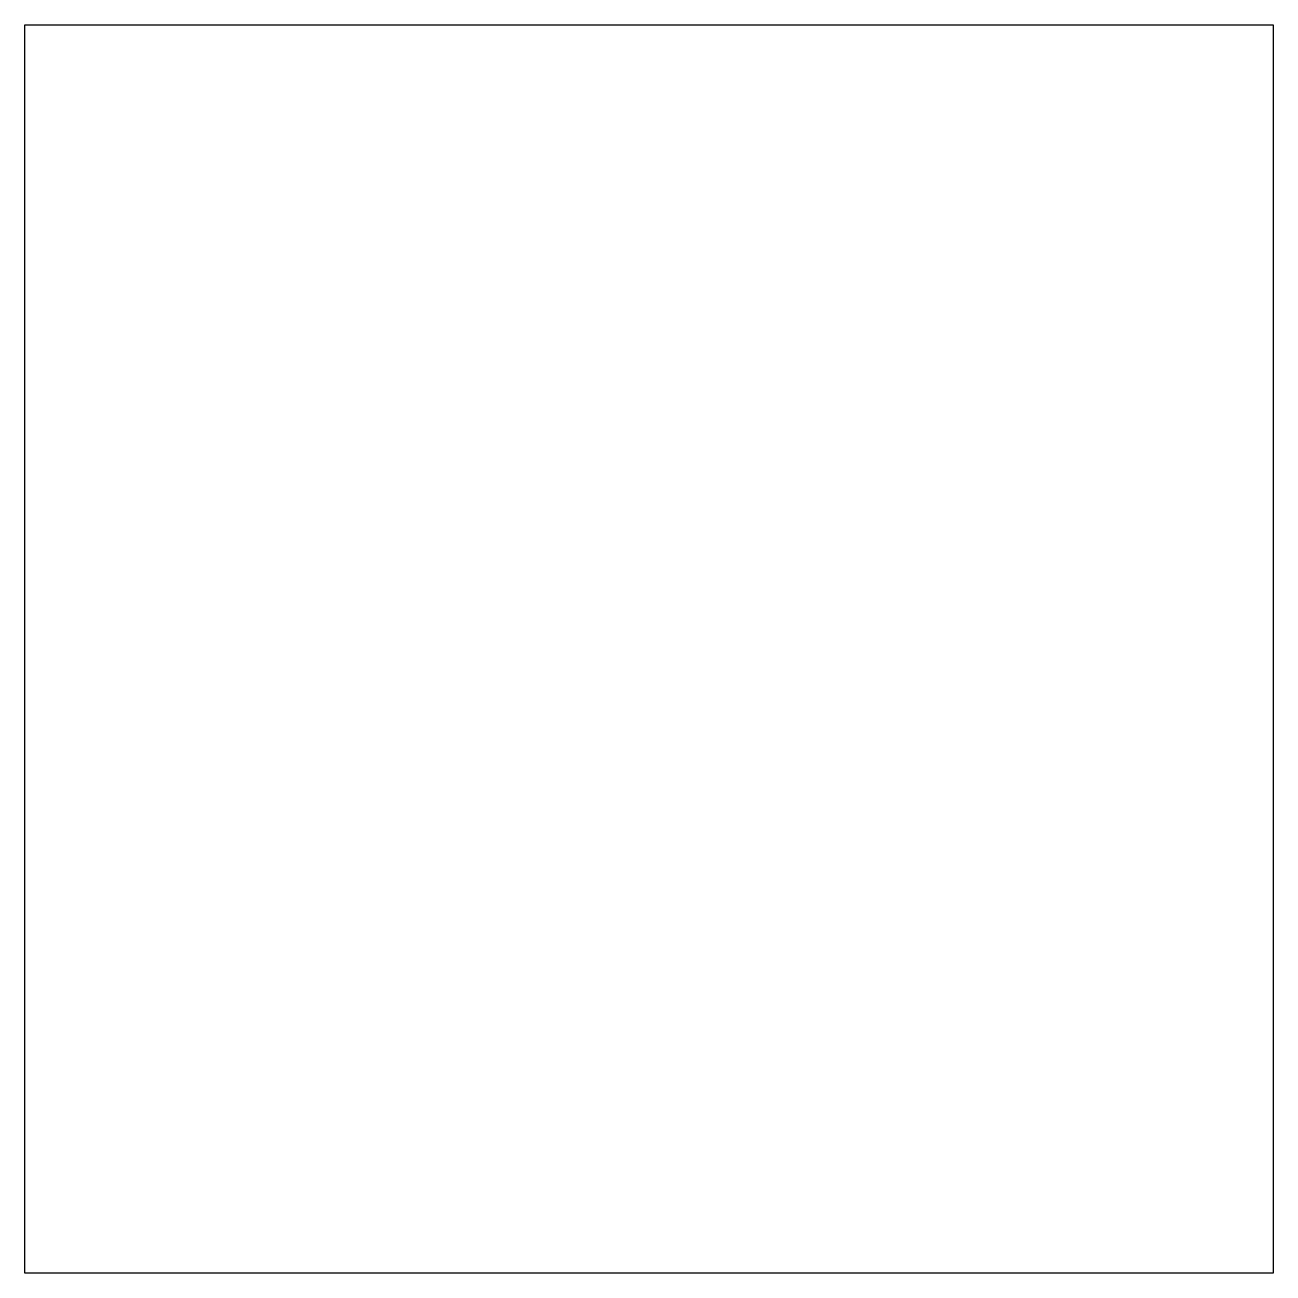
# Model space of a CAD drawing. Header units: inches. Extents: x -18 to 18, y -18 to 18.
import ezdxf

# ---------------------------------------------------------------- set-up
doc = ezdxf.new("R2010")
doc.units = ezdxf.units.IN
doc.header["$LTSCALE"] = 96
doc.header["$MEASUREMENT"] = 0

msp = doc.modelspace()

# ---------------------------------------------------------------- linework, layer by layer
msp.add_lwpolyline([(18, -18), (-18, -18), (-18, 18), (18, 18)], close=True)

doc.saveas('drawing.dxf')
